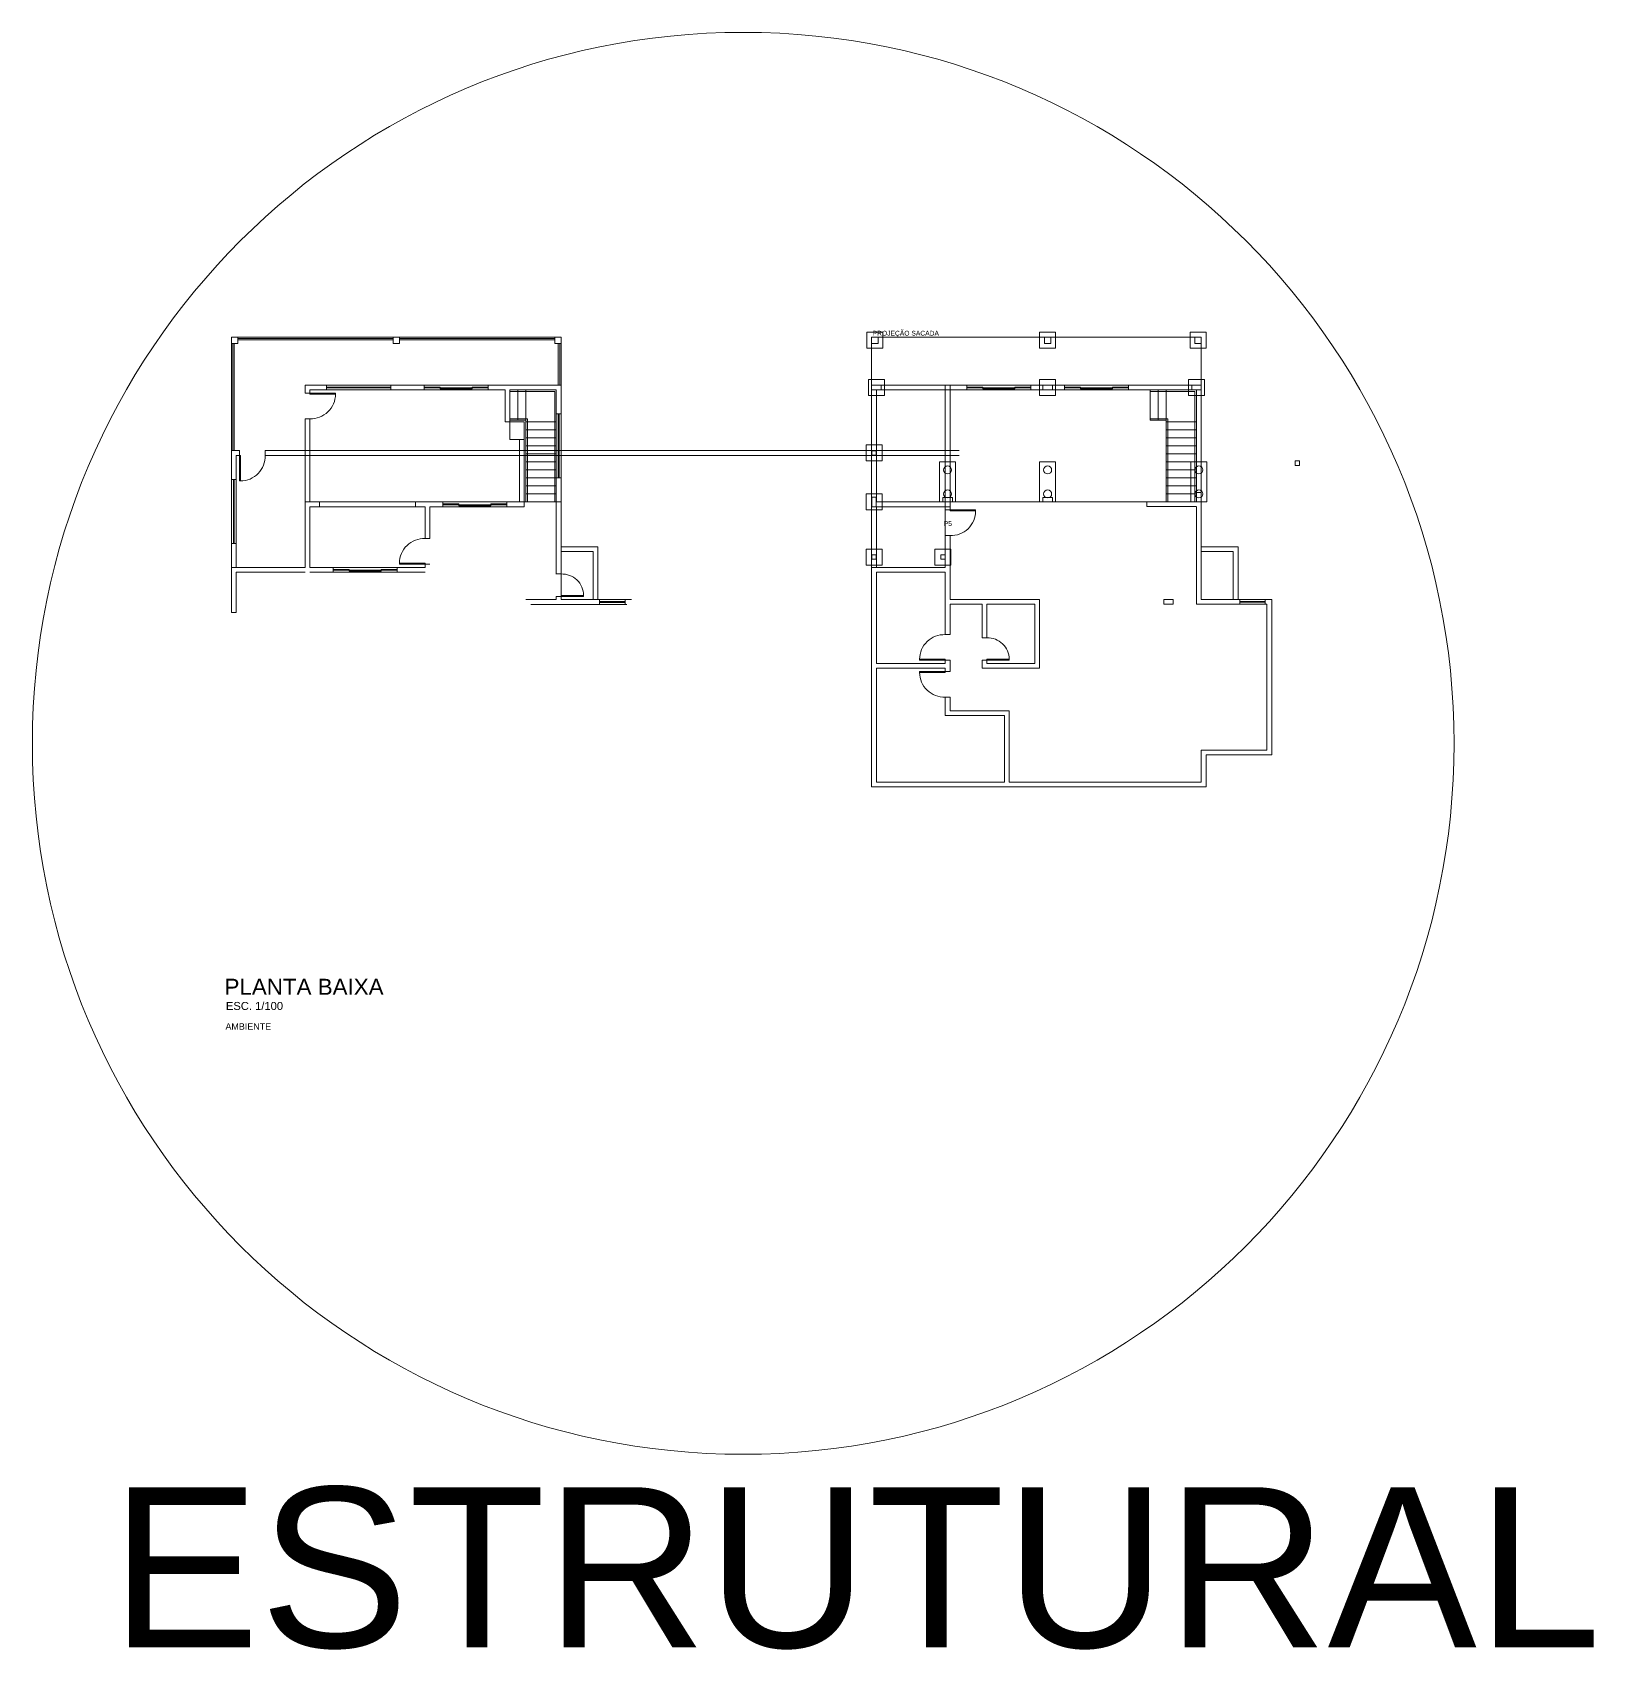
# Model space of a CAD drawing. Header units: millimetres. Extents: x 1206 to 2034, y 106 to 342.
# Drawn here: x 1914.9 to 1963.7, y 114.4 to 164.9 of the extents above; entities that cross this region are included whole.
import ezdxf

# ---------------------------------------------------------------- set-up
doc = ezdxf.new("R2010")
doc.units = ezdxf.units.MM
doc.linetypes.add('ACAD_ISO12W100', pattern=[21, 12, -3, 0, -3, 0, -3])
for name, color, linetype, lineweight in [('AR-ALVENARIA', 7, 'Continuous', 9), ('AR-CARIMBO', 7, 'Continuous', 5), ('AR-CONSTRUIR', 16, 'Continuous', 9), ('AR-DIVISÓRIA', 7, 'Continuous', 5), ('AR-ESCADA', 252, 'Continuous', 5), ('AR-ESQUADRIA', 4, 'Continuous', 5), ('AR-PENA_010', 10, 'Continuous', 9), ('AR-PILAR', 7, 'Continuous', 13), ('AR-PROJEÇÂO_PAV. SUPERIOR', 30, 'ACAD_ISO12W100', 20), ('AR-TXT', 174, 'Continuous', 0), ('AR-TXT-AMBIENTE', 174, 'Continuous', 0), ('AR-TXT-ESPECIFICAÇÕES', 174, 'Continuous', 0)]:
    doc.layers.add(name, color=color, linetype=linetype, lineweight=lineweight)
doc.styles.add('1000_TXT 1', font='arial.ttf', dxfattribs={"height": 5})
doc.styles.add('100_TXT 1', font='arial.ttf', dxfattribs={"height": 0.5})
doc.styles.add('100_TXT 2', font='arial.ttf', dxfattribs={"height": 0.25})
doc.styles.add('100_TXT 3', font='arial.ttf', dxfattribs={"height": 0.2})
doc.styles.add('75_TXT 3', font='arial.ttf', dxfattribs={"height": 0.15})
doc.styles.add('ALLEX 1_25', font='arial.ttf', dxfattribs={"height": 0.05})

msp = doc.modelspace()

# ---------------------------------------------------------------- linework, layer by layer
at = {"layer": 'AR-ALVENARIA', "color": 8}
for p, q in [((1921.1439, 155.1968), (1921.1439, 155.3968)), ((1931.4439, 155.3968), (1931.2439, 155.3968)), ((1924.1189, 153.8968), (1923.4439, 153.8968)), ((1923.4439, 153.8968), (1923.4439, 153.6468)), ((1923.5939, 153.6468), (1923.4439, 153.6468)), ((1924.1189, 153.7468), (1923.5939, 153.7468)), ((1923.5939, 153.6468), (1923.5939, 153.7468)), ((1923.5939, 153.7468), (1924.1189, 153.7468)), ((1923.5939, 153.7468), (1923.5939, 153.6468)), ((1924.1189, 153.7468), (1924.1189, 153.8968)), ((1926.1189, 153.8968), (1927.1689, 153.8968)), ((1926.1189, 153.7468), (1926.1189, 153.8968)), ((1927.1689, 153.7468), (1926.1189, 153.7468)), ((1927.1689, 153.7468), (1927.1689, 153.8968)), ((1929.6939, 152.7468), (1929.6939, 153.7468)), ((1929.8439, 152.7468), (1929.8439, 153.7468)), ((1931.2939, 153.7468), (1931.2939, 152.9968)), ((1931.4439, 152.9968), (1931.4439, 153.8968)), ((1931.4439, 152.9968), (1931.4439, 153.7468)), ((1941.1439, 146.7943), (1941.1439, 153.8968)), ((1941.1439, 153.8968), (1944.1189, 153.8968)), ((1941.2939, 153.7468), (1941.2939, 150.2468)), ((1944.1189, 153.7468), (1941.2939, 153.7468)), ((1944.1189, 153.8968), (1944.1189, 153.7468)), ((1946.1189, 153.7468), (1946.1189, 153.8968)), ((1946.1189, 153.8968), (1947.1689, 153.8968)), ((1947.1689, 153.7468), (1946.1189, 153.7468)), ((1947.1689, 153.7468), (1947.1689, 153.8968)), ((1951.4439, 153.8968), (1949.1689, 153.8968)), ((1951.2939, 153.7468), (1949.1689, 153.7468)), ((1951.2939, 150.2518), (1951.2939, 153.7468)), ((1951.4439, 147.2018), (1951.4439, 153.8968)), ((1923.4439, 152.8468), (1923.4439, 148.2018)), ((1923.4439, 152.8468), (1923.5939, 152.8468)), ((1923.5939, 150.2468), (1923.5939, 152.8468)), ((1929.8439, 152.7468), (1929.6939, 152.7468)), ((1929.8439, 152.1968), (1929.8439, 152.7468)), ((1929.8439, 152.7468), (1930.2939, 152.7468)), ((1930.2939, 152.1968), (1930.2939, 152.7468)), ((1931.2939, 152.9968), (1931.4439, 152.9968)), ((1931.2939, 152.9968), (1931.2939, 150.9968)), ((1930.2939, 152.1968), (1929.8439, 152.1968)), ((1930.1439, 152.1968), (1930.1439, 150.2468)), ((1930.1439, 150.2468), (1930.1439, 152.1968)), ((1930.2939, 152.1968), (1930.2939, 150.0968)), ((1921.1439, 150.9518), (1921.1439, 151.8518)), ((1921.3939, 151.8518), (1921.1439, 151.8518)), ((1921.2939, 151.7018), (1921.2939, 150.9518)), ((1921.3939, 151.7018), (1921.2939, 151.7018)), ((1921.3939, 151.7018), (1921.3939, 151.8518)), ((1923.4439, 151.8518), (1922.1939, 151.8518)), ((1922.1939, 151.8518), (1922.1939, 151.7018)), ((1923.4439, 151.7018), (1922.1939, 151.7018)), ((1921.2939, 150.9518), (1921.1439, 150.9518)), ((1931.4439, 150.9968), (1931.2939, 150.9968)), ((1931.2939, 150.9968), (1931.2939, 150.2468)), ((1931.4439, 148.8468), (1931.4439, 150.9968)), ((1931.4439, 150.2468), (1931.4439, 150.9968)), ((1923.8939, 150.2468), (1923.5939, 150.2468)), ((1923.8939, 150.0968), (1923.5939, 150.0968)), ((1923.5939, 148.2018), (1923.5939, 150.0968)), ((1923.8939, 150.2468), (1923.8939, 150.0968)), ((1927.7439, 150.2468), (1926.8939, 150.2468)), ((1926.8939, 150.0968), (1926.8939, 150.2468)), ((1927.1939, 150.0968), (1926.8939, 150.0968)), ((1927.1939, 149.1018), (1927.1939, 150.0968)), ((1927.3439, 149.1018), (1927.3439, 150.0968)), ((1927.7439, 150.0968), (1927.3439, 150.0968)), ((1927.7439, 150.2468), (1927.7439, 150.0968)), ((1929.7439, 150.2468), (1929.7439, 150.0968)), ((1929.7439, 150.2468), (1930.1439, 150.2468)), ((1930.2939, 150.0968), (1929.7439, 150.0968)), ((1931.2939, 147.9942), (1931.2939, 150.2468)), ((1943.5939, 150.2468), (1941.2939, 150.2468)), ((1941.2939, 150.0968), (1941.2939, 148.2068)), ((1943.5939, 150.0968), (1941.2939, 150.0968)), ((1943.4439, 149.9968), (1943.4439, 150.0968)), ((1943.5939, 150.0968), (1943.5939, 150.2468)), ((1943.5939, 150.0968), (1943.5939, 149.9968)), ((1951.4439, 150.2468), (1949.7439, 150.2468)), ((1949.7439, 150.2468), (1949.7439, 150.1018)), ((1949.7439, 150.1018), (1951.2939, 150.1018)), ((1951.2939, 147.0518), (1951.2939, 150.0968)), ((1951.4439, 147.2018), (1951.4439, 150.2468)), ((1943.5939, 149.9968), (1943.4439, 149.9968)), ((1927.3439, 149.1018), (1927.1939, 149.1018)), ((1943.4439, 149.1968), (1943.4439, 148.2018)), ((1943.5939, 149.1968), (1943.4439, 149.1968)), ((1943.5939, 149.1968), (1943.5939, 147.2018)), ((1921.1439, 146.7893), (1921.1439, 148.9518)), ((1921.1439, 148.9518), (1921.2939, 148.9518)), ((1921.2939, 148.9518), (1921.2939, 148.2018)), ((1931.4439, 147.9942), (1931.4439, 148.6968)), ((1932.4439, 148.6968), (1931.4439, 148.6968)), ((1932.5939, 148.8468), (1932.2439, 148.8468)), ((1932.4439, 147.1968), (1932.4439, 148.6968)), ((1932.5939, 147.1968), (1932.5939, 148.8468)), ((1952.4439, 148.6968), (1951.4439, 148.6968)), ((1952.5939, 148.8468), (1952.2439, 148.8468)), ((1952.4439, 147.1968), (1952.4439, 148.6968)), ((1952.5939, 147.1968), (1952.5939, 148.8468)), ((1921.2939, 148.2018), (1923.4439, 148.2018)), ((1921.2939, 146.7893), (1921.2939, 148.0518)), ((1921.2939, 148.0518), (1923.4439, 148.0518)), ((1923.5939, 148.2018), (1924.3189, 148.2018)), ((1927.1939, 148.2018), (1927.1939, 148.3018)), ((1927.1939, 148.3018), (1927.3439, 148.3018)), ((1941.1439, 148.2018), (1941.1439, 141.3468)), ((1941.2939, 148.2068), (1943.4439, 148.2018)), ((1941.2939, 148.0518), (1941.2939, 145.2018)), ((1943.4439, 148.0518), (1941.2939, 148.0518)), ((1943.4439, 146.1018), (1943.4439, 148.0518)), ((1931.2939, 147.9942), (1931.2939, 147.9968)), ((1931.2939, 147.9968), (1931.4439, 147.9968)), ((1931.2939, 147.1968), (1930.3439, 147.1968)), ((1930.4939, 147.0468), (1932.6439, 147.0468)), ((1931.2939, 147.1968), (1931.2939, 147.2968)), ((1931.4439, 147.2968), (1931.2939, 147.2968)), ((1931.4439, 147.1968), (1931.4439, 147.2968)), ((1931.4439, 147.1968), (1931.4439, 147.2968)), ((1932.4439, 147.1968), (1931.4439, 147.1968)), ((1932.6439, 147.1968), (1932.5939, 147.1968)), ((1932.6439, 147.1968), (1932.6439, 147.0468)), ((1933.6439, 147.1968), (1933.4439, 147.1968)), ((1933.4439, 147.0468), (1933.4439, 147.1968)), ((1933.4439, 147.0468), (1933.4939, 147.0468)), ((1946.3939, 147.2018), (1943.5939, 147.2018)), ((1943.5939, 146.1018), (1943.5939, 147.0518)), ((1943.5939, 147.0518), (1944.5939, 147.0518)), ((1944.5939, 146.0018), (1944.5939, 147.0518)), ((1944.7439, 146.0018), (1944.7439, 147.0518)), ((1944.7439, 147.0518), (1946.2439, 147.0518)), ((1946.2439, 147.0518), (1946.2439, 145.2018)), ((1946.3939, 147.2018), (1946.3939, 145.0518)), ((1950.5689, 147.2018), (1950.2689, 147.2018)), ((1950.2689, 147.2018), (1950.2689, 147.0518)), ((1950.5689, 147.0518), (1950.2689, 147.0518)), ((1950.5689, 147.2018), (1950.5689, 147.0518)), ((1952.6439, 147.0518), (1951.2939, 147.0518)), ((1952.4439, 147.2018), (1951.4439, 147.2018)), ((1952.5939, 147.2018), (1952.6439, 147.2018)), ((1952.6439, 147.2018), (1952.6439, 147.0518)), ((1953.6439, 147.2018), (1953.4439, 147.2018)), ((1953.4439, 147.0518), (1953.4439, 147.2018)), ((1953.4939, 147.0518), (1953.4439, 147.0518)), ((1953.4939, 142.4968), (1953.4939, 147.0518)), ((1953.6439, 142.3468), (1953.6439, 147.2018)), ((1921.1439, 146.7893), (1921.2939, 146.7893)), ((1943.5939, 146.1018), (1943.4439, 146.1018)), ((1944.5939, 146.0018), (1944.7439, 146.0018)), ((1941.2939, 145.2018), (1942.6813, 145.2018)), ((1941.2939, 145.2018), (1943.4439, 145.2018)), ((1941.2939, 145.0518), (1941.2939, 141.4968)), ((1943.4439, 145.0518), (1941.2939, 145.0518)), ((1943.4439, 145.2018), (1943.4439, 145.3018)), ((1943.4439, 145.3018), (1943.5939, 145.3018)), ((1943.4439, 145.0518), (1943.4439, 144.9518)), ((1943.5939, 145.2018), (1943.5939, 145.3018)), ((1943.5939, 145.3018), (1943.5939, 144.9518)), ((1944.5939, 145.0518), (1944.5939, 145.3018)), ((1944.7439, 145.3018), (1944.5939, 145.3018)), ((1946.3939, 145.0518), (1944.5939, 145.0518)), ((1944.7439, 145.2018), (1944.7439, 145.3018)), ((1944.7439, 145.2018), (1944.7439, 145.3018)), ((1946.2439, 145.2018), (1944.7439, 145.2018)), ((1943.4439, 144.9518), (1943.5939, 144.9518)), ((1943.4439, 144.1518), (1943.4439, 143.5768)), ((1943.4439, 144.1518), (1943.5939, 144.1518)), ((1943.5939, 144.1518), (1943.5939, 143.7268)), ((1943.4439, 143.5768), (1945.2939, 143.5768)), ((1943.5939, 143.7268), (1945.4439, 143.7268)), ((1945.2939, 143.5768), (1945.2939, 141.4968)), ((1945.4439, 143.7268), (1945.4439, 141.4968)), ((1951.4439, 142.4968), (1953.4939, 142.4968)), ((1951.4439, 142.4968), (1951.4439, 141.4968)), ((1951.5939, 142.3468), (1953.6439, 142.3468)), ((1951.5939, 142.3468), (1951.5939, 141.3468)), ((1941.2939, 141.4968), (1945.2939, 141.4968)), ((1945.4439, 141.4968), (1951.4439, 141.4968)), ((1941.1439, 141.3468), (1951.5939, 141.3468))]:
    msp.add_line(p, q, dxfattribs=at)
at = {"layer": 'AR-CARIMBO', "color": 8}
for p, q in [((1929.1689, 153.7468), (1929.1689, 153.8968)), ((1929.1689, 153.8968), (1931.4439, 153.8968)), ((1929.6939, 153.7468), (1929.1689, 153.7468)), ((1931.2939, 153.7468), (1929.8439, 153.7468)), ((1949.1689, 153.7468), (1949.1689, 153.8968)), ((1923.5939, 148.0518), (1924.3189, 148.0518)), ((1924.3189, 148.2018), (1924.3189, 148.0518)), ((1926.3189, 148.2018), (1927.1939, 148.2018)), ((1926.3189, 148.0518), (1926.3189, 148.2018)), ((1926.3189, 148.0518), (1927.1939, 148.0518))]:
    msp.add_line(p, q, dxfattribs=at)
at = {"layer": 'AR-CONSTRUIR'}
for points in [[(1921.1439, 155.3968), (1921.1439, 155.1968), (1921.1439, 155.1968), (1921.1439, 151.8518), (1921.1439, 151.8518), (1921.1439, 148.2018), (1923.4439, 148.2018), (1923.4439, 150.2468), (1931.4439, 150.2468), (1931.4439, 153.8968), (1931.4439, 153.8968), (1931.4439, 155.1968), (1931.4439, 155.1968), (1931.4439, 155.3968), (1931.2439, 155.3968), (1931.2439, 155.3968), (1926.3939, 155.3968), (1926.3939, 155.3968), (1921.1439, 155.3968)], [(1941.1439, 155.3968), (1941.1439, 155.1968), (1941.1439, 155.1968), (1941.1439, 151.8518), (1941.1439, 151.8518), (1941.1439, 148.2018), (1943.4439, 148.2018), (1943.4439, 150.2468), (1951.4439, 150.2468), (1951.4439, 153.8968), (1951.4439, 153.8968), (1951.4439, 155.1968), (1951.4439, 155.1968), (1951.4439, 155.3968), (1951.2439, 155.3968), (1951.2439, 155.3968), (1946.3939, 155.3968), (1946.3939, 155.3968), (1941.1439, 155.3968)]]:
    msp.add_lwpolyline(points, dxfattribs=at)
for points in [[(1931.4439, 148.8468), (1932.5939, 148.8468), (1932.5939, 147.1968), (1931.4439, 147.1968)], [(1951.4439, 148.8468), (1952.5939, 148.8468), (1952.5939, 147.1968), (1951.4439, 147.1968)]]:
    msp.add_lwpolyline(points, close=True, dxfattribs=at)
at = {"layer": 'AR-DIVISÓRIA', "color": 8}
for p, q in [((1921.1839, 151.8518), (1921.1839, 155.1968)), ((1921.2339, 155.1968), (1921.2339, 151.8518)), ((1926.1939, 155.3568), (1921.3439, 155.3568)), ((1926.1939, 155.3068), (1921.3439, 155.3068)), ((1931.2439, 155.3568), (1926.3939, 155.3568)), ((1931.2439, 155.3068), (1926.3939, 155.3068)), ((1931.3539, 153.8968), (1931.3539, 155.1968)), ((1931.4039, 155.1968), (1931.4039, 153.8968))]:
    msp.add_line(p, q, dxfattribs=at)
at = {"layer": 'AR-ESCADA', "color": 8}
for p, q in [((1931.2439, 153.6968), (1929.8439, 153.6968)), ((1930.0939, 152.7968), (1930.0939, 153.7468)), ((1930.3439, 152.7468), (1930.3439, 153.7468)), ((1931.2439, 150.2468), (1931.2439, 153.6968)), ((1949.8439, 152.7968), (1949.8439, 153.7468)), ((1951.2439, 153.6968), (1949.8439, 153.6968)), ((1950.0939, 152.7968), (1950.0939, 153.7468)), ((1950.3439, 152.7468), (1950.3439, 153.7468)), ((1951.2439, 150.2468), (1951.2439, 153.6968)), ((1930.3939, 152.8468), (1929.8439, 152.8468)), ((1930.3439, 152.7968), (1929.8439, 152.7968)), ((1930.3439, 152.7968), (1930.3439, 150.2468)), ((1930.3439, 152.7468), (1931.2939, 152.7468)), ((1930.3939, 152.8468), (1930.3939, 150.2468)), ((1950.3939, 152.8468), (1949.8439, 152.8468)), ((1950.3439, 152.7968), (1949.8439, 152.7968)), ((1950.3439, 152.7968), (1950.3439, 150.2468)), ((1950.3439, 152.7468), (1951.2939, 152.7468)), ((1950.3939, 152.8468), (1950.3939, 150.2468)), ((1930.3439, 152.4968), (1931.2939, 152.4968)), ((1930.3439, 152.2468), (1931.2939, 152.2468)), ((1950.3439, 152.4968), (1951.2939, 152.4968)), ((1950.3439, 152.2468), (1951.2939, 152.2468)), ((1930.3439, 151.9968), (1931.2939, 151.9968)), ((1930.3439, 151.7468), (1931.2939, 151.7468)), ((1950.3439, 151.9968), (1951.2939, 151.9968)), ((1950.3439, 151.7468), (1951.2939, 151.7468)), ((1930.3439, 151.4968), (1931.2939, 151.4968)), ((1930.3439, 151.2468), (1931.2939, 151.2468)), ((1950.3439, 151.4968), (1951.2939, 151.4968)), ((1950.3439, 151.2468), (1951.2939, 151.2468)), ((1930.3439, 150.9968), (1931.2939, 150.9968)), ((1930.3439, 150.7468), (1931.2939, 150.7468)), ((1950.3439, 150.9968), (1951.2939, 150.9968)), ((1950.3439, 150.7468), (1951.2939, 150.7468)), ((1930.3439, 150.4968), (1931.2939, 150.4968)), ((1930.3439, 150.2468), (1931.2939, 150.2468)), ((1950.3439, 150.4968), (1951.2939, 150.4968)), ((1950.3439, 150.2468), (1951.2939, 150.2468))]:
    msp.add_line(p, q, dxfattribs=at)
at = {"layer": 'AR-ESQUADRIA', "color": 8}
for p, q in [((1924.1189, 153.8968), (1926.1189, 153.8968)), ((1926.1189, 153.8368), (1924.1189, 153.8368)), ((1926.1189, 153.8068), (1924.1189, 153.8068)), ((1926.1189, 153.7468), (1924.1189, 153.7468)), ((1927.1689, 153.8968), (1929.1689, 153.8968)), ((1927.6689, 153.8368), (1927.1689, 153.8368)), ((1929.1689, 153.8068), (1927.1689, 153.8068)), ((1929.1689, 153.7468), (1927.1689, 153.7468)), ((1927.6689, 153.7768), (1927.6689, 153.8368)), ((1928.6689, 153.7768), (1927.6689, 153.7768)), ((1928.1689, 153.8068), (1928.1689, 153.7768)), ((1929.1689, 153.8368), (1928.6689, 153.8368)), ((1928.6689, 153.8368), (1928.6689, 153.7768)), ((1944.1189, 153.8968), (1946.1189, 153.8968)), ((1944.6189, 153.8368), (1944.1189, 153.8368)), ((1946.1189, 153.8068), (1944.1189, 153.8068)), ((1946.1189, 153.7468), (1944.1189, 153.7468)), ((1944.6189, 153.7768), (1944.6189, 153.8368)), ((1945.6189, 153.7768), (1944.6189, 153.7768)), ((1945.1189, 153.8068), (1945.1189, 153.7768)), ((1946.1189, 153.8368), (1945.6189, 153.8368)), ((1945.6189, 153.8368), (1945.6189, 153.7768)), ((1947.1689, 153.8968), (1949.1689, 153.8968)), ((1947.6689, 153.8368), (1947.1689, 153.8368)), ((1949.1689, 153.8068), (1947.1689, 153.8068)), ((1949.1689, 153.7468), (1947.1689, 153.7468)), ((1947.6689, 153.7768), (1947.6689, 153.8368)), ((1948.6689, 153.7768), (1947.6689, 153.7768)), ((1948.1689, 153.8068), (1948.1689, 153.7768)), ((1949.1689, 153.8368), (1948.6689, 153.8368)), ((1948.6689, 153.8368), (1948.6689, 153.7768)), ((1931.2939, 150.9968), (1931.2939, 152.9968)), ((1931.3539, 150.9968), (1931.3539, 152.9968)), ((1931.3839, 150.9968), (1931.3839, 152.9968)), ((1931.4439, 152.9968), (1931.4439, 150.9968)), ((1921.1439, 148.9518), (1921.1439, 150.9518)), ((1921.2039, 148.9518), (1921.2039, 150.9518)), ((1921.2339, 148.9518), (1921.2339, 150.9518)), ((1921.2939, 148.9518), (1921.2939, 150.9518)), ((1926.8939, 150.2468), (1923.8939, 150.2468)), ((1926.8939, 150.0968), (1923.8939, 150.0968)), ((1927.7439, 150.2468), (1929.7439, 150.2468)), ((1928.2439, 150.1868), (1927.7439, 150.1868)), ((1929.7439, 150.1568), (1927.7439, 150.1568)), ((1929.7439, 150.0968), (1927.7439, 150.0968)), ((1928.2439, 150.1268), (1928.2439, 150.1868)), ((1929.2439, 150.1268), (1928.2439, 150.1268)), ((1928.7439, 150.1568), (1928.7439, 150.1268)), ((1929.7439, 150.1868), (1929.2439, 150.1868)), ((1929.2439, 150.1868), (1929.2439, 150.1268)), ((1924.3189, 148.2018), (1926.3189, 148.2018)), ((1924.8189, 148.1418), (1924.3189, 148.1418)), ((1926.3189, 148.1118), (1924.3189, 148.1118)), ((1926.3189, 148.0518), (1924.3189, 148.0518)), ((1924.8189, 148.0818), (1924.8189, 148.1418)), ((1925.8189, 148.0818), (1924.8189, 148.0818)), ((1925.3189, 148.1118), (1925.3189, 148.0818)), ((1926.3189, 148.1418), (1925.8189, 148.1418)), ((1925.8189, 148.1418), (1925.8189, 148.0818)), ((1932.6439, 147.1968), (1933.4439, 147.1968)), ((1933.4439, 147.1368), (1932.6439, 147.1368)), ((1933.4439, 147.1068), (1932.6439, 147.1068)), ((1933.4439, 147.0468), (1932.6439, 147.0468)), ((1952.6439, 147.2018), (1953.4439, 147.2018)), ((1953.4439, 147.1418), (1952.6439, 147.1418)), ((1953.4439, 147.1118), (1952.6439, 147.1118)), ((1953.4439, 147.0518), (1952.6439, 147.0518))]:
    msp.add_line(p, q, dxfattribs=at)
for points in [[(1924.3939, 153.6168), (1924.3939, 153.6468), (1923.5939, 153.6468), (1923.5939, 153.6168)], [(1921.4239, 150.9018), (1921.3939, 150.9018), (1921.3939, 151.7018), (1921.4239, 151.7018)], [(1944.3939, 149.9668), (1944.3939, 149.9968), (1943.5939, 149.9968), (1943.5939, 149.9668)], [(1926.3939, 148.3318), (1926.3939, 148.3018), (1927.1939, 148.3018), (1927.1939, 148.3318)], [(1931.4439, 147.3268), (1932.1439, 147.3268), (1932.1439, 147.2968), (1931.4439, 147.2968)], [(1942.6439, 145.3318), (1942.6439, 145.3018), (1943.4439, 145.3018), (1943.4439, 145.3318)], [(1944.7439, 145.3318), (1945.4439, 145.3318), (1945.4439, 145.3018), (1944.7439, 145.3018)], [(1942.6439, 144.9218), (1942.6439, 144.9518), (1943.4439, 144.9518), (1943.4439, 144.9218)]]:
    msp.add_lwpolyline(points, close=True, dxfattribs=at)
for centre, radius, start, end in [((1923.6233, 153.6168), 0.7706, 267.81062, 0), ((1921.4239, 151.6723), 0.7706, 270, 2.18938), ((1943.6233, 149.9668), 0.7706, 267.81062, 0), ((1927.1644, 148.3318), 0.7706, 87.81062, 180), ((1931.4732, 147.3268), 0.6706, 360, 92.5089), ((1943.4144, 145.3318), 0.7706, 87.81062, 180), ((1944.7732, 145.3318), 0.6706, 0, 92.5089), ((1943.4144, 144.9218), 0.7706, 180, 272.18938)]:
    msp.add_arc(centre, radius, start, end, dxfattribs=at)
at = {"layer": 'AR-PENA_010'}
msp.add_circle((1937.1323, 142.7069), 22.2086, dxfattribs=at)
at = {"layer": 'AR-PILAR'}
for p, q in [((1943.4439, 150.2468), (1943.4439, 153.8968)), ((1943.5939, 150.2468), (1943.5939, 153.8968)), ((1923.4439, 151.8518), (1943.8802, 151.8518)), ((1923.4439, 151.7018), (1943.8802, 151.7018)), ((1943.4439, 150.2468), (1943.5939, 150.2468))]:
    msp.add_line(p, q, dxfattribs=at)
for points in [[(1921.1439, 155.1968), (1921.3439, 155.1968), (1921.3439, 155.3968), (1921.1439, 155.3968)], [(1926.1939, 155.1968), (1926.3939, 155.1968), (1926.3939, 155.3968), (1926.1939, 155.3968)], [(1931.2439, 155.1968), (1931.4439, 155.1968), (1931.4439, 155.3968), (1931.2439, 155.3968)], [(1940.9939, 155.0468), (1941.4939, 155.0468), (1941.4939, 155.5468), (1940.9939, 155.5468)], [(1941.1439, 155.1968), (1941.3439, 155.1968), (1941.3439, 155.3968), (1941.1439, 155.3968)], [(1946.3939, 155.0468), (1946.8939, 155.0468), (1946.8939, 155.5468), (1946.3939, 155.5468)], [(1946.5439, 155.1968), (1946.7439, 155.1968), (1946.7439, 155.3968), (1946.5439, 155.3968)], [(1951.0939, 155.0468), (1951.5939, 155.0468), (1951.5939, 155.5468), (1951.0939, 155.5468)], [(1951.2439, 155.1968), (1951.4439, 155.1968), (1951.4439, 155.3968), (1951.2439, 155.3968)], [(1941.0439, 153.5718), (1941.5439, 153.5718), (1941.5439, 154.0718), (1941.0439, 154.0718)], [(1941.1439, 153.7518), (1941.4439, 153.7518), (1941.4439, 153.8918), (1941.1439, 153.8918)], [(1946.3939, 153.5718), (1946.8939, 153.5718), (1946.8939, 154.0718), (1946.3939, 154.0718)], [(1946.4939, 153.7518), (1946.7939, 153.7518), (1946.7939, 153.8918), (1946.4939, 153.8918)], [(1951.0439, 153.5718), (1951.5439, 153.5718), (1951.5439, 154.0718), (1951.0439, 154.0718)], [(1951.1439, 153.7518), (1951.4439, 153.7518), (1951.4439, 153.8918), (1951.1439, 153.8918)], [(1940.9689, 151.5268), (1941.4689, 151.5268), (1941.4689, 152.0268), (1940.9689, 152.0268)], [(1941.1489, 151.7068), (1941.2889, 151.7068), (1941.2889, 151.8468), (1941.1489, 151.8468)], [(1943.2689, 150.2468), (1943.7689, 150.2468), (1943.7689, 151.4968), (1943.2689, 151.4968)], [(1946.3939, 150.2468), (1946.8939, 150.2468), (1946.8939, 151.4968), (1946.3939, 151.4968)], [(1951.1189, 150.2468), (1951.6189, 150.2468), (1951.6189, 151.4968), (1951.1189, 151.4968)], [(1954.3715, 151.3875), (1954.5115, 151.3875), (1954.5115, 151.5275), (1954.3715, 151.5275)], [(1951.2989, 150.5468), (1951.2989, 150.2468), (1951.4389, 150.2468), (1951.4389, 150.5468)], [(1940.9689, 149.9973), (1941.4689, 149.9973), (1941.4689, 150.4973), (1940.9689, 150.4973)], [(1941.1489, 150.3973), (1941.1489, 150.0973), (1941.2889, 150.0973), (1941.2889, 150.3973)], [(1943.3689, 150.2468), (1943.6689, 150.2468), (1943.6689, 150.3868), (1943.3689, 150.3868)], [(1946.4939, 150.2468), (1946.7939, 150.2468), (1946.7939, 150.3868), (1946.4939, 150.3868)], [(1940.9689, 148.2768), (1941.4689, 148.2768), (1941.4689, 148.7768), (1940.9689, 148.7768)], [(1941.1489, 148.4568), (1941.2889, 148.4568), (1941.2889, 148.5968), (1941.1489, 148.5968)], [(1943.1239, 148.2768), (1943.6239, 148.2768), (1943.6239, 148.7768), (1943.1239, 148.7768)], [(1943.3039, 148.4568), (1943.4439, 148.4568), (1943.4439, 148.5968), (1943.3039, 148.5968)]]:
    msp.add_lwpolyline(points, close=True, dxfattribs=at)
for centre in [(1943.5189, 151.2468), (1946.6439, 151.2468), (1951.3689, 151.2468), (1943.5189, 150.4968), (1946.6439, 150.4968), (1951.3689, 150.4968)]:
    msp.add_circle(centre, 0.125, dxfattribs=at)
at = {"layer": 'AR-PROJEÇÂO_PAV. SUPERIOR', "color": 8}
for p, q in [((1941.1439, 155.3968), (1951.4439, 155.3968)), ((1941.1439, 153.8968), (1941.1439, 155.3468)), ((1951.4439, 153.8968), (1951.4439, 155.3468))]:
    msp.add_line(p, q, dxfattribs=at)

# ---------------------------------------------------------------- texts
at = {"layer": 'AR-PROJEÇÂO_PAV. SUPERIOR', "color": 8, "insert": (1941.1757, 155.5933), "char_height": 0.15, "attachment_point": 1, "style": '75_TXT 3'}
msp.add_mtext_dynamic_manual_height_columns('PROJEÇÃO SACADA', width=14.364558, gutter_width=10, heights=[0], dxfattribs=at)
at = {"layer": 'AR-TXT', "insert": (1920.9286, 135.3531), "char_height": 0.5, "attachment_point": 1, "style": '100_TXT 1'}
msp.add_mtext_dynamic_manual_height_columns('PLANTA BAIXA', width=14.364558, gutter_width=10, heights=[0], dxfattribs=at)
at = {"layer": 'AR-TXT', "insert": (1917.3673, 119.4682), "char_height": 5, "width": 50.80926, "attachment_point": 1, "style": '1000_TXT 1'}
msp.add_mtext('ESTRUTURAL', dxfattribs=at)
at = {"layer": 'AR-TXT-AMBIENTE', "insert": (1920.957, 133.9616), "char_height": 0.2, "attachment_point": 1, "style": '100_TXT 3'}
msp.add_mtext_dynamic_manual_height_columns('AMBIENTE', width=14.364558, gutter_width=10, heights=[0], dxfattribs=at)
at = {"layer": 'AR-TXT-ESPECIFICAÇÕES', "color": 8, "style": 'ALLEX 1_25'}
msp.add_text('P5', height=0.15, dxfattribs=at).set_placement((1943.3985, 149.4977))
at = {"layer": 'AR-TXT-ESPECIFICAÇÕES', "insert": (1920.9706, 134.629), "char_height": 0.25, "attachment_point": 1, "style": '100_TXT 2'}
msp.add_mtext_dynamic_manual_height_columns('ESC. 1/100', width=14.364558, gutter_width=10, heights=[0], dxfattribs=at)

doc.saveas('drawing.dxf')
